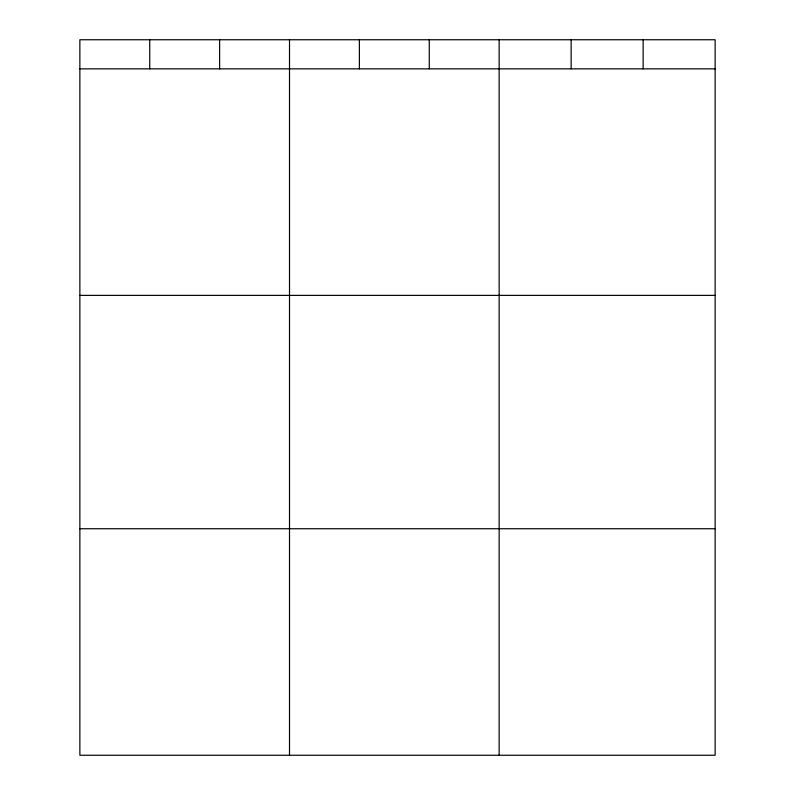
<?xml version="1.0" encoding="UTF-8"?>
<svg xmlns="http://www.w3.org/2000/svg" width="795" height="795" viewBox="0 0 795 795"><rect width="100%" height="100%" fill="white"/><g stroke="black" fill="none" stroke-linecap="round" stroke-linejoin="round"><path stroke-width="1.19" d="M715.132 68.857L715.132 755.25L79.868 755.25L79.868 39.75L715.132 39.75L715.132 68.857L79.868 68.857M79.868 295.372L715.132 295.372M79.868 528.745L715.132 528.745M643.135 39.75L643.135 68.857M571.138 39.75L571.138 68.857M499.141 39.75L499.141 755.25M429.26 39.75L429.26 68.857M359.38 39.75L359.38 68.857M289.509 39.75L289.509 755.25M219.629 39.75L219.629 68.857M149.748 39.75L149.748 68.857"/></g></svg>
